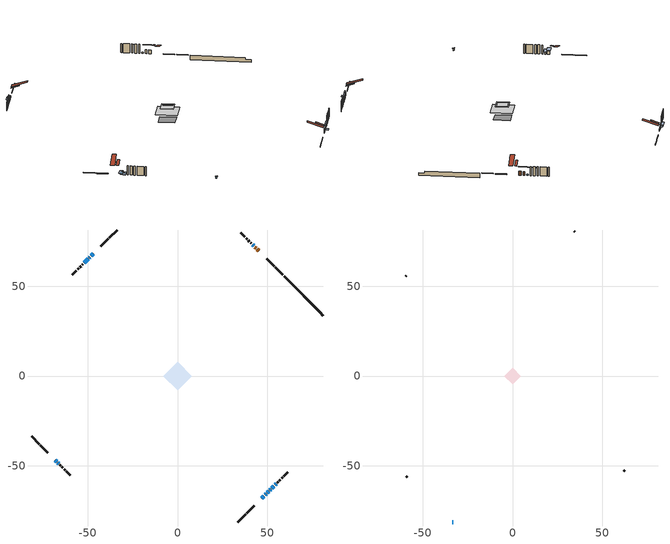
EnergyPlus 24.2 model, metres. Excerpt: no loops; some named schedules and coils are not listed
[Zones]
conditioned space
 floor adiabatic (AdiabaticFloorConstruction): -7.95,0 0,7.95 7.95,0 0,-7.95 z3.05
 floor foundation (Slab1 construction): -5.5,0.5 -0.5,5.5 5.5,-0.5 0.5,-5.5 z-1.74
 wall outside (RimJoist1 construction): 33.66,-81.26 37.9,-77.02 / -81.26,-33.66 -77.02,-37.9 / -33.66,81.26 -37.9,77.02 / 58.62,56.3 54.38,60.54 z0.61:0.91
 wall outside (RimJoist2 construction): 38.56,-76.36 42.68,-72.24 / -76.36,-38.56 -72.24,-42.68 / -38.56,76.36 -42.68,72.24 / 53.72,61.2 49.6,65.32 z0.61:0.91
 wall outside (AdiabaticWallConstruction 1): 45.31,69.61 44.37,70.56 / 43.71,71.21 43.13,71.79 z0.61:2.64
 wall outside (AdiabaticWallConstruction): -46.97,67.95 -48.12,66.8 z0.61:1.42; 46.97,-67.95 48.05,-66.87 z0.61:2.59; -67.95,-46.97 -67.2,-47.73 / -49.79,65.13 -51.95,62.98 z0.61:2.24; 42.48,72.45 41.83,73.09 / 48.71,-66.22 49.35,-65.57 / 50.01,-64.91 50.66,-64.26 z0.61:1.22; 51.31,-63.61 51.89,-63.03 z0.61:1.43; 52.55,-62.38 53.62,-61.3 z0.61:2.19; -48.78,66.14 -49.13,65.79 z0.61:1.68; -66.54,-48.38 -66.18,-48.74 z0.61:1.53; 54.28,-60.64 54.86,-60.07 z0.61:1.63
 wall outside (Wall1 construction): 55.51,-59.41 55.96,-58.96 / -65.53,-49.39 -65.08,-49.84 / -52.6,62.32 -53.05,61.87 / 41.17,73.75 40.72,74.2 z0.61:5.49
 wall outside (Wall2 construction): 56.62,-58.3 57.3,-57.62 / -64.42,-50.5 -63.74,-51.19 / -53.71,61.22 -54.39,60.53 / 40.07,74.86 39.38,75.54 z0.61:5.49
 wall outside (Wall3 construction): 57.96,-56.96 58.48,-56.44 / -63.08,-51.84 -62.56,-52.36 / -55.05,59.87 -55.57,59.35 / 38.72,76.2 38.2,76.72 z0.61:5.49
 wall outside (Wall4 construction): 59.14,-55.78 61.38,-53.54 / -61.9,-53.02 -59.66,-55.27 / -56.23,58.69 -58.47,56.45 / 37.55,77.38 35.3,79.62 z0.61:5.49
 wall foundation (FoundationWall1 construction): 59.28,55.64,-1.74 59.28,55.64,0.61 79.06,35.86,0.61 79.06,35.86,-0.46 81.26,33.66,-0.46 81.26,33.66,-1.74
 window (WindowConstruction): -46.97,67.95 -48.12,66.8 z0.61:1.42
 window (WindowConstruction 5): 46.97,-67.95 48.05,-66.87 z0.61:2.59
 window (WindowConstruction 6): -67.95,-46.97 -67.2,-47.73 z0.61:2.23
 window (WindowConstruction 9): 42.48,72.45 41.83,73.09 z0.61:1.22
 window (WindowConstruction 10): 48.71,-66.22 49.35,-65.57 z0.61:1.22
 window (WindowConstruction 11): 50.01,-64.91 50.66,-64.27 z0.61:1.22
 window (WindowConstruction 1): 51.31,-63.61 51.89,-63.03 z0.61:1.42
 window (WindowConstruction 2): 52.55,-62.38 53.62,-61.3 z0.61:2.19
 window (WindowConstruction 7): -48.78,66.14 -49.13,65.79 z0.61:1.68
 window (WindowConstruction 8): -66.54,-48.38 -66.19,-48.74 z0.61:1.52
 window (WindowConstruction 3): -49.79,65.13 -51.95,62.98 z0.61:2.23
 window (WindowConstruction 4): 54.28,-60.64 54.86,-60.07 z0.61:1.62
 door (Door): 45.31,69.61 44.37,70.56 z0.61:2.64
 door (Door 1): 43.71,71.21 43.13,71.79 z0.61:2.64
 ceiling adiabatic (AdiabaticFloorConstruction): 0,-7.95 7.95,0 0,7.95 -7.95,0 z3.05
 roof outside (Roof2 construction): 46.31,-68.61,5.49 43.3,-65.59,6.91 42.5,-66.38,6.91 45.52,-69.4,5.49; -68.61,-46.31,5.49 -65.59,-43.3,6.91 -66.38,-42.5,6.91 -69.4,-45.52,5.49; -46.31,68.61,5.49 -43.3,65.59,6.91 -42.5,66.38,6.91 -45.52,69.4,5.49; 45.97,68.96,5.49 42.95,65.94,6.91 43.74,65.14,6.91 46.76,68.16,5.49
attic - vented
 floor to conditioned space (Floor1 construction Reversed): -3.75,0 0,3.75 3.75,0 0,-3.75 z5.49
 floor to conditioned space (Floor2 construction Reversed): -4.6,0 0,4.6 4.6,0 0,-4.6 z5.49
 wall outside (AdiabaticWallConstruction): -33.66,-81.26 -33.05,-81.26 z0.61:1.53
 wall outside (Wall5 construction): 62.04,-52.88 62.37,-52.55 / -59,-55.92 -58.67,-56.25 / -59.13,55.79 -59.46,55.46 / 34.64,80.28 34.32,80.61 z0.61:5.49
 window (WindowConstruction 12): -33.66,-81.26 -33.05,-81.26 z0.61:1.52
 roof outside (Roof1 construction): 44.86,-70.06,5.49 39.08,-64.28,8.21 37.56,-65.8,8.21 43.34,-71.58,5.49; -70.06,-44.86,5.49 -64.28,-39.08,8.21 -65.8,-37.56,8.21 -71.58,-43.34,5.49; -44.86,70.06,5.49 -39.08,64.28,8.21 -37.56,65.8,8.21 -43.34,71.58,5.49; 47.42,67.5,5.49 41.64,61.72,8.21 43.16,60.2,8.21 48.94,65.98,5.49
shading: -32.75,-81.26 -33.96,-81.26 -33.96,-81.66 -32.75,-81.66 z1.82; -48.27,66.66 -46.83,68.09 -47.12,68.38 -48.56,66.95 z1.62; 48.19,-66.73 46.83,-68.09 47.12,-68.38 48.48,-67.02 z2.79; -66.91,-48.01 -68.23,-46.69 -70.82,-49.28 -69.5,-50.6 z2.63; 38.95,75.97 45.35,69.57 45.64,69.86 39.24,76.26 z5.29; 49.56,-65.36 48.5,-66.43 49.79,-67.72 50.86,-66.65 z1.52; 52.51,-62.41 48.16,-66.77 48.45,-67.06 52.8,-62.7 z3.84; 52.03,-62.89 51.17,-63.75 51.46,-64.04 52.32,-63.18 z1.62; 53.77,-61.16 52.4,-62.52 52.69,-62.81 54.06,-61.45 z2.39; -49.42,65.51 -48.5,66.42 -49.57,67.5 -50.49,66.58 z2.08; -65.9,-49.02 -66.82,-48.1 -69.41,-50.69 -68.49,-51.61 z1.92; -52.09,62.83 -49.65,65.27 -50.72,66.35 -53.16,63.91 z2.44; 55,-59.92 54.14,-60.78 54.43,-61.08 55.29,-60.22 z1.83
[Building]
Building 1: Terrain=Suburbs
[Site:Location]
Quebec Intl AP_QC: Latitude {deg}=46.8; Longitude {deg}=-71.38; Time Zone {hr}=-5; Elevation {m}=74; Keep Site Location Information=Yes
[Site:GroundTemperature:Shallow]
0.0108218, -2.24938, -2.43038, -1.3578, 2.94801, 7.23376, 10.9493, 13.303, 13.5029, 11.5886, 7.96783, 3.81355
[Site:WaterMainsTemperature]
Calculation Method=Schedule; Temperature Schedule=mains temperature schedule
[Material] Roughness=Rough; Thermal Absorptance=0.9
Name | Thickness {m} | Conductivity {W/m-K} | Density {kg/m3} | Specific Heat {J/kg-K} | Solar Absorptance | Visible Absorptance
asphalt or fiberglass shingles | 0.00635 | 0.162714 | 1121.4 | 1465.45 | 0.4 | 0.4
ceiling loosefill ins | 0.0846667 | 0.0480833 | 16.02 | 1046.75 | 0.7 | 0.7
ceiling stud and cavity | 0.1397 | 0.0941129 | 65.682 | 1177.47 | 0.7 | 0.7
ceiling stud and cavity 1 | 0.1397 | 0.0938901 | 65.682 | 1177.47 | 0.7 | 0.7
concrete 4.0 in. | 0.1016 | 1.803125 | 2242.8 | 837.4 | 0.7 | 0.7
concrete 8.0 in. | 0.2032 | 1.803125 | 2242.8 | 837.4 | 0.7 | 0.7
door material | 0.04445 | 0.0451087 | 512.64 | 1214.23 | 0.7 | 0.7
exterior vertical ins | 0.0284132 | 0.029427 | 32.04 | 1214.23 | 0.7 | 0.7
floor covering | 0.0127 | 0.0433444 | 54.468 | 1339.84 | 0.6 | 0.6
floor rigid ins; wall rigid ins 1 | 0.512978 | 0.029427 | 32.04 | 1214.23 | 0.7 | 0.7
floor stud and cavity | 0.1397 | 1.75129 | 37.0049 | 1207.88 | 0.7 | 0.7
furniture material conditioned space 1 | 0.1524 | 0.115458 | 640.8 | 1214.23 | 0.6 | 0.6
gypsum board | 0.0127 | 0.160291 | 801 | 837.4 | 0.6 | 0.6
gypsum board 1 | 0.0127 | 0.160291 | 801 | 837.4 | 0.7 | 0.7
osb sheathing 0.5 in. | 0.0127 | 0.115458 | 512.64 | 1214.23 | 0.7 | 0.7
osb sheathing 0.75 in. | 0.01905 | 0.115458 | 512.64 | 1214.23 | 0.7 | 0.7
osb sheathing 2.0 in. | 0.0508 | 0.115458 | 512.64 | 1214.23 | 0.7 | 0.7
rim joist rigid ins; wall rigid ins | 0.051816 | 0.029427 | 32.04 | 1214.23 | 0.7 | 0.7
rim joist stud and cavity | 0.0508 | 0.0420199 | 125.044 | 1163.47 | 0.6 | 0.6
rim joist stud and cavity 1 | 0.0508 | 0.0379815 | 125.044 | 1163.47 | 0.6 | 0.6
roof stud and cavity | 0.2032 | 0.118022 | 78.34581 | 1123.46 | 0.7 | 0.7
wall stud and cavity | 0.1397 | 0.307522 | 139.0536 | 1170.24 | 0.7 | 0.7
wall stud and cavity 1 | 0.1397 | 0.245635 | 139.0536 | 1170.24 | 0.7 | 0.7
wall stud and cavity 2 | 0.1397 | 0.117192 | 139.0536 | 1170.24 | 0.7 | 0.7
wall stud and cavity 3 | 0.1397 | 0.197362 | 139.0536 | 1170.24 | 0.7 | 0.7
wall stud and cavity 4 | 0.0889 | 6.1454 | 50.32683 | 1063.81 | 0.6 | 0.6
wall stud and cavity 5 | 0.0889 | 0.380278 | 52.3479 | 1209.89 | 0.7 | 0.7
wall stud and cavity 6 | 0.0889 | 0.391764 | 83.0341 | 1211.67 | 0.7 | 0.7
wood siding | 0.0254 | 0.102417 | 544.68 | 1172.36 | 0.4 | 0.4
wood siding 1 | 0.00254 | 0.102417 | 544.68 | 1172.36 | 0.4 | 0.4
wood siding 2; wood siding 3; wood siding 4 | 0.0254 | 0.102417 | 544.68 | 1172.36 | 0.7 | 0.7
[WindowMaterial:SimpleGlazingSystem]
Name | U-Factor {W/m2-K} | Solar Heat Gain Coefficient
WindowMaterial | 2.680016 | 0.49
WindowMaterial 1 | 2.677177 | 0.59
WindowMaterial 2 | 2.680016 | 0.51
WindowMaterial 3 | 2.146284 | 0.54
WindowMaterial 4 | 2.67888 | 0.57
WindowMaterial 5 | 1.8181 | 0.39
WindowMaterial 6 | 2.10767 | 0.29
WindowMaterial 7 | 3.0383 | 0.46
WindowMaterial 8 | 2.06339 | 0.31
[Construction]
AdiabaticFloorConstruction: floor stud and cavity, floor rigid ins, osb sheathing 0.75 in., floor covering
AdiabaticWallConstruction: wood siding 3, wall rigid ins 1, wall stud and cavity 5, gypsum board
AdiabaticWallConstruction 1: wood siding 4, wall rigid ins 1, wall stud and cavity 5, gypsum board
Door; Door 1: door material
Floor1 construction Reversed: gypsum board, ceiling stud and cavity, ceiling loosefill ins
Floor2 construction Reversed: gypsum board, ceiling stud and cavity 1, ceiling loosefill ins
FoundationWall1 construction: concrete 8.0 in., gypsum board 1
furniture construction conditioned space 1: furniture material conditioned space 1
PartitionWallConstruction: gypsum board, wall stud and cavity 6, gypsum board
RimJoist1 construction: wood siding 2, osb sheathing 2.0 in., rim joist stud and cavity
RimJoist2 construction: wood siding 2, rim joist rigid ins, osb sheathing 2.0 in., rim joist stud and cavity 1
Roof1 construction: asphalt or fiberglass shingles
Roof2 construction: asphalt or fiberglass shingles, osb sheathing 0.75 in., roof stud and cavity, gypsum board
Slab1 construction: concrete 4.0 in.
Wall1 construction: wood siding, wall rigid ins, osb sheathing 0.5 in., wall stud and cavity, gypsum board
Wall2 construction: wood siding, wall rigid ins, osb sheathing 0.5 in., wall stud and cavity 1, gypsum board
Wall3 construction: wood siding, osb sheathing 0.5 in., wall stud and cavity 2, gypsum board
Wall4 construction: wood siding, wall rigid ins, osb sheathing 0.5 in., wall stud and cavity 3, gypsum board
Wall5 construction: wood siding 1, wall stud and cavity 4
WindowConstruction; WindowConstruction 1: WindowMaterial
WindowConstruction 10; WindowConstruction 11; WindowConstruction 9: WindowMaterial 7
WindowConstruction 12: WindowMaterial 8
WindowConstruction 2; WindowConstruction 3: WindowMaterial 1
WindowConstruction 4: WindowMaterial 2
WindowConstruction 5: WindowMaterial 3
WindowConstruction 6: WindowMaterial 4
WindowConstruction 7: WindowMaterial 5
WindowConstruction 8: WindowMaterial 6
[Zone] Multiplier=1; Part of Total Floor Area=Yes
Name | Volume {m3}
attic - vented | 31.2051
conditioned space | 410.1
[Space]
Name | Zone | Volume {m3}
attic - vented 1 | attic - vented | 31.2051
conditioned space 1 | conditioned space | 410.1
[ZoneInfiltration:EffectiveLeakageArea]
infil attic - vented 1: Zone or Space=attic - vented 1; Schedule=Always On Discrete; Effective Air Leakage Area {cm2}=2603.45; Stack Coefficient=0.000528816; Wind Coefficient=1.55372e-05
[ZoneMixing]
whole house fan mix: Zone or Space=attic - vented; Schedule=Always On Continuous; Design Flow Rate Calculation Method=Flow/Zone; Design Flow Rate {m3/s}=0; Source Zone or Space=conditioned space
[SurfaceProperty:ExposedFoundationPerimeter]
Slab1: Exposed Perimeter Calculation Method=TotalExposedPerimeter; Total Exposed Perimeter {m}=31.091
[InternalMass] Zone or ZoneList=conditioned space; Space or SpaceList=conditioned space 1
Name | Construction | Surface Area {m2}
furniture mass conditioned space 1 | furniture construction conditioned space 1 | 74.4879
partition wall mass | PartitionWallConstruction | 186.22
[Lights]
interior lighting: Zone or ZoneList or Space or SpaceList=conditioned space 1; Schedule=interior lighting schedule; Design Level Calculation Method=LightingLevel; Lighting Level {W}=343.2; Return Air Fraction=0; Fraction Radiant=0.6; Fraction Visible=0.2; Fraction Replaceable=1
[People]
occupants: Zone or ZoneList or Space or SpaceList=conditioned space 1; Number of People Schedule=occupants schedule; Number of People Calculation Method=People; Number of People=3; Fraction Radiant=0.314171; Sensible Heat Fraction=0.56303; Activity Level Schedule=occupants activity schedule; Carbon Dioxide Generation Rate {m3/s-W}=0; Enable ASHRAE 55 Comfort Warnings=No; Mean Radiant Temperature Calculation Type=EnclosureAveraged
[ElectricEquipment] Zone or ZoneList or Space or SpaceList=conditioned space 1; Design Level Calculation Method=EquipmentLevel
Name | Schedule | Design Level {W} | Fraction Latent | Fraction Radiant | Fraction Lost
clothes dryer | clothes dryer schedule | 140.772 | 0.015 | 0.081 | 0.85
clothes washer | clothes washer schedule | 32.1985 | 0.03 | 0.162 | 0.7
cooking range | cooking range schedule | 215.147 | 0.08 | 0.432 | 0.2
dishwasher | dishwasher schedule | 66.8632 | 0.3 | 0.18 | 0.4
fridge | fridge schedule | 72.9452 | 0 | 0.6 | 0
mech vent bath fan 0 | mech vent bath fan 0 schedule | 50.2 | 0 | 0 | 1
mech vent bath fan 1 | mech vent bath fan 1 schedule | 50.2 | 0 | 0 | 1
mech vent house fan | mech vent house fan schedule | 11.86 | 0 | 0 | 0.5
mech vent house fan cfis | mech vent house fan cfis schedule | 0 | 0 | 0 | 0
mech vent range fan 0 | mech vent range fan 0 schedule | 57 | 0 | 0 | 1
misc plug loads | misc plug loads schedule | 494.7 | 0.045 | 0.513 | 0.1
whole house fan | Always On Discrete | 0 | 0 | 0 | 1
[OtherEquipment] Zone or ZoneList or Space or SpaceList=conditioned space 1; Design Level Calculation Method=EquipmentLevel
Name | Fuel Type | Schedule | Design Level {W} | Fraction Latent | Fraction Radiant | Fraction Lost
clothes dryer 1 | Electricity | clothes dryer schedule | 0 | 0.015 | 0.081 | 0.85
cooking range 1 | Electricity | cooking range schedule | 0 | 0.08 | 0.432 | 0.2
general water use latent | None | general water use schedule | 62.594 | 1 | 0 | 0
general water use sensible | None | general water use schedule | -61.6891 | 0 | 0.6 | 0
mech vent house fan latent load | None | Always On Discrete | 0 | 1 | 0 | 0
mech vent house fan sensible load | None | Always On Discrete | 0 | 0 | 0 | 0
water heater energy adjustment1 | Electricity | Always On Discrete | 0.01 | 0 | 0 | 1
[ZoneInfiltration:DesignFlowRate] Zone or ZoneList or Space or SpaceList=conditioned space 1; Schedule=Always On Discrete; Design Flow Rate Calculation Method=Flow/Zone; Design Flow Rate {m3/s}=0
infil flow; natural vent flow; whole house fan flow
[ZoneControl:Thermostat]
conditioned space Thermostat: Zone or ZoneList=conditioned space; Control Type Schedule=conditioned space Thermostat Schedule; Control 1=conditioned space temperature setpoint; Temperature Difference Between Cutout And Setpoint {deltaC}=0
[ThermostatSetpoint:DualSetpoint]
conditioned space temperature setpoint: Heating Setpoint Temperature Schedule=heating setpoint; Cooling Setpoint Temperature Schedule=cooling setpoint
[AirLoopHVAC:UnitarySystem]
unit heater unitary system: Control Type=Load; Controlling Zone or Thermostat Location=conditioned space; Dehumidification Control Type=None; Availability Schedule=Always On Discrete; Supply Fan=unit heater supply fan; Fan Placement=BlowThrough; Supply Air Fan Operating Mode Schedule=unit heater auto fan schedule; Heating Coil=unit heater htg coil; DX Heating Coil Sizing Ratio=1; Use DOAS DX Cooling Coil=No; Minimum Supply Air Temperature {C}=2; Latent Load Control=SensibleOnlyLoadControl; Cooling Supply Air Flow Rate Method=None; Heating Supply Air Flow Rate Method=SupplyAirFlowRate; Heating Supply Air Flow Rate {m3/s}=0.00141584; No Load Supply Air Flow Rate Method=SupplyAirFlowRate; No Load Supply Air Flow Rate {m3/s}=0; No Load Supply Air Flow Rate Control Set To Low Speed=Yes; Maximum Supply Air Temperature {C}=48.8889; Maximum Outdoor Dry-Bulb Temperature for Supplemental Heater Operation {C}=21; Ancillary On-Cycle Electric Power {W}=0; Ancillary Off-Cycle Electric Power {W}=0
[Zone equipment]
conditioned space: electric baseboard, unit heater unitary system
[Foundation:Kiva]
Foundation Kiva 1: Initial Indoor Air Temperature {C}=18; Wall Height Above Grade {m}=0.609996; Wall Depth Below Slab {m}=0.2032; Custom Block Material Name 1=exterior vertical ins; Custom Block Depth 1 {m}=2.350008; Custom Block X Position 1 {m}=0.2159; Custom Block Z Position 1 {m}=0
[Foundation:Kiva:Settings]
Soil Conductivity {W/m-K}=0.849921; Soil Density {kg/m3}=1842.3; Soil Specific Heat {J/kg-K}=418.7; Ground Solar Absorptivity=0.9; Ground Thermal Absorptivity=0.9; Ground Surface Roughness {m}=0.03; Far-Field Width {m}=40; Deep-Ground Boundary Condition=ZeroFlux; Deep-Ground Depth {m}=40; Minimum Cell Dimension {m}=0.2; Maximum Cell Growth Coefficient=3; Simulation Timestep=Timestep
[Exterior:Lights]
exterior lighting: Schedule=exterior lighting schedule; Design Level {W}=75.6
[EnergyManagementSystem:Sensor] Output:Variable or Output:Meter Index Key=conditioned space
Name | Output:Variable or Output:Meter
conditioned_space_clg_unmet_s | Zone Cooling Setpoint Not Met Time
conditioned_space_htg_unmet_s | Zone Heating Setpoint Not Met Time
fridge_tin_s; tin_s; tin_s_1 | Zone Mean Air Temperature
tout_s | Zone Outdoor Air Drybulb Temperature
win_s | Zone Air Humidity Ratio
[Schedule:Constant]
Name | Hourly Value
Always On Continuous; mech vent house fan schedule; mech vent house fan cfis schedule; Always On Discrete | 1
occupants activity schedule | 117.228
fridge schedule; unit heater auto fan schedule | 0
[Schedule:Week:Daily]
interior lighting schedule Week Rule - Jan1-Jan27: interior lighting schedule day, interior lighting schedule day, interior lighting schedule day, interior lighting schedule day, interior lighting schedule day, interior lighting schedule day, interior lighting schedule day, interior lighting schedule default day, interior lighting schedule default day, interior lighting schedule default day, interior lighting schedule default day, interior lighting schedule default day
interior lighting schedule Week Rule - Jan28-Feb3: interior lighting schedule day, interior lighting schedule day, interior lighting schedule day, interior lighting schedule day, interior lighting schedule day 1, interior lighting schedule day 1, interior lighting schedule day 1, interior lighting schedule default day, interior lighting schedule default day, interior lighting schedule default day, interior lighting schedule default day, interior lighting schedule default day
interior lighting schedule Week Rule - Feb4-Feb24: interior lighting schedule day 1, interior lighting schedule day 1, interior lighting schedule day 1, interior lighting schedule day 1, interior lighting schedule day 1, interior lighting schedule day 1, interior lighting schedule day 1, interior lighting schedule default day, interior lighting schedule default day, interior lighting schedule default day, interior lighting schedule default day, interior lighting schedule default day
interior lighting schedule Week Rule - Feb25-Mar3: interior lighting schedule day 1, interior lighting schedule day 1, interior lighting schedule day 1, interior lighting schedule day 1, interior lighting schedule day 2, interior lighting schedule day 2, interior lighting schedule day 2, interior lighting schedule default day, interior lighting schedule default day, interior lighting schedule default day, interior lighting schedule default day, interior lighting schedule default day
interior lighting schedule Week Rule - Mar4-Mar31: interior lighting schedule day 2, interior lighting schedule day 2, interior lighting schedule day 2, interior lighting schedule day 2, interior lighting schedule day 2, interior lighting schedule day 2, interior lighting schedule day 2, interior lighting schedule default day, interior lighting schedule default day, interior lighting schedule default day, interior lighting schedule default day, interior lighting schedule default day
interior lighting schedule Week Rule - Apr1-Apr28: interior lighting schedule day 3, interior lighting schedule day 3, interior lighting schedule day 3, interior lighting schedule day 3, interior lighting schedule day 3, interior lighting schedule day 3, interior lighting schedule day 3, interior lighting schedule default day, interior lighting schedule default day, interior lighting schedule default day, interior lighting schedule default day, interior lighting schedule default day
interior lighting schedule Week Rule - Apr29-May5: interior lighting schedule day 3, interior lighting schedule day 3, interior lighting schedule day 4, interior lighting schedule day 4, interior lighting schedule day 4, interior lighting schedule day 4, interior lighting schedule day 4, interior lighting schedule default day, interior lighting schedule default day, interior lighting schedule default day, interior lighting schedule default day, interior lighting schedule default day
interior lighting schedule Week Rule - May6-May26: interior lighting schedule day 4, interior lighting schedule day 4, interior lighting schedule day 4, interior lighting schedule day 4, interior lighting schedule day 4, interior lighting schedule day 4, interior lighting schedule day 4, interior lighting schedule default day, interior lighting schedule default day, interior lighting schedule default day, interior lighting schedule default day, interior lighting schedule default day
interior lighting schedule Week Rule - May27-Jun2: interior lighting schedule day 4, interior lighting schedule day 4, interior lighting schedule day 4, interior lighting schedule day 4, interior lighting schedule day 4, interior lighting schedule day 5, interior lighting schedule day 5, interior lighting schedule default day, interior lighting schedule default day, interior lighting schedule default day, interior lighting schedule default day, interior lighting schedule default day
interior lighting schedule Week Rule - Jun3-Jun30: interior lighting schedule day 5, interior lighting schedule day 5, interior lighting schedule day 5, interior lighting schedule day 5, interior lighting schedule day 5, interior lighting schedule day 5, interior lighting schedule day 5, interior lighting schedule default day, interior lighting schedule default day, interior lighting schedule default day, interior lighting schedule default day, interior lighting schedule default day
interior lighting schedule Week Rule - Jul1-Jul28: interior lighting schedule day 6, interior lighting schedule day 6, interior lighting schedule day 6, interior lighting schedule day 6, interior lighting schedule day 6, interior lighting schedule day 6, interior lighting schedule day 6, interior lighting schedule default day, interior lighting schedule default day, interior lighting schedule default day, interior lighting schedule default day, interior lighting schedule default day
interior lighting schedule Week Rule - Jul29-Aug4: interior lighting schedule day 6, interior lighting schedule day 6, interior lighting schedule day 6, interior lighting schedule day 7, interior lighting schedule day 7, interior lighting schedule day 7, interior lighting schedule day 7, interior lighting schedule default day, interior lighting schedule default day, interior lighting schedule default day, interior lighting schedule default day, interior lighting schedule default day
interior lighting schedule Week Rule - Aug5-Aug25: interior lighting schedule day 7, interior lighting schedule day 7, interior lighting schedule day 7, interior lighting schedule day 7, interior lighting schedule day 7, interior lighting schedule day 7, interior lighting schedule day 7, interior lighting schedule default day, interior lighting schedule default day, interior lighting schedule default day, interior lighting schedule default day, interior lighting schedule default day
interior lighting schedule Week Rule - Aug26-Sep1: interior lighting schedule day 7, interior lighting schedule day 7, interior lighting schedule day 7, interior lighting schedule day 7, interior lighting schedule day 7, interior lighting schedule day 7, interior lighting schedule day 8, interior lighting schedule default day, interior lighting schedule default day, interior lighting schedule default day, interior lighting schedule default day, interior lighting schedule default day
interior lighting schedule Week Rule - Sep2-Sep29: interior lighting schedule day 8, interior lighting schedule day 8, interior lighting schedule day 8, interior lighting schedule day 8, interior lighting schedule day 8, interior lighting schedule day 8, interior lighting schedule day 8, interior lighting schedule default day, interior lighting schedule default day, interior lighting schedule default day, interior lighting schedule default day, interior lighting schedule default day
interior lighting schedule Week Rule - Sep30-Oct6: interior lighting schedule day 8, interior lighting schedule day 9, interior lighting schedule day 9, interior lighting schedule day 9, interior lighting schedule day 9, interior lighting schedule day 9, interior lighting schedule day 9, interior lighting schedule default day, interior lighting schedule default day, interior lighting schedule default day, interior lighting schedule default day, interior lighting schedule default day
interior lighting schedule Week Rule - Oct7-Oct27: interior lighting schedule day 9, interior lighting schedule day 9, interior lighting schedule day 9, interior lighting schedule day 9, interior lighting schedule day 9, interior lighting schedule day 9, interior lighting schedule day 9, interior lighting schedule default day, interior lighting schedule default day, interior lighting schedule default day, interior lighting schedule default day, interior lighting schedule default day
interior lighting schedule Week Rule - Oct28-Nov3: interior lighting schedule day 9, interior lighting schedule day 9, interior lighting schedule day 9, interior lighting schedule day 9, interior lighting schedule day 10, interior lighting schedule day 10, interior lighting schedule day 10, interior lighting schedule default day, interior lighting schedule default day, interior lighting schedule default day, interior lighting schedule default day, interior lighting schedule default day
interior lighting schedule Week Rule - Nov4-Nov24: interior lighting schedule day 10, interior lighting schedule day 10, interior lighting schedule day 10, interior lighting schedule day 10, interior lighting schedule day 10, interior lighting schedule day 10, interior lighting schedule day 10, interior lighting schedule default day, interior lighting schedule default day, interior lighting schedule default day, interior lighting schedule default day, interior lighting schedule default day
interior lighting schedule Week Rule - Nov25-Dec1: interior lighting schedule day 10, interior lighting schedule day 10, interior lighting schedule day 10, interior lighting schedule day 10, interior lighting schedule day 10, interior lighting schedule day 10, interior lighting schedule day 11, interior lighting schedule default day, interior lighting schedule default day, interior lighting schedule default day, interior lighting schedule default day, interior lighting schedule default day
interior lighting schedule Week Rule - Dec2-Dec31: interior lighting schedule day 11, interior lighting schedule day 11, interior lighting schedule day 11, interior lighting schedule day 11, interior lighting schedule day 11, interior lighting schedule day 11, interior lighting schedule day 11, interior lighting schedule default day, interior lighting schedule default day, interior lighting schedule default day, interior lighting schedule default day, interior lighting schedule default day
occupants schedule Week Rule - Jan1-Dec31: occupants schedule day, occupants schedule day, occupants schedule day, occupants schedule day, occupants schedule day, occupants schedule day, occupants schedule day, occupants schedule default day, occupants schedule default day, occupants schedule default day, occupants schedule default day, occupants schedule default day
clothes dryer schedule Week Rule - Jan1-Dec31: clothes dryer schedule day, clothes dryer schedule day, clothes dryer schedule day, clothes dryer schedule day, clothes dryer schedule day, clothes dryer schedule day, clothes dryer schedule day, clothes dryer schedule default day, clothes dryer schedule default day, clothes dryer schedule default day, clothes dryer schedule default day, clothes dryer schedule default day
clothes washer schedule Week Rule - Jan1-Dec31: clothes washer schedule day, clothes washer schedule day, clothes washer schedule day, clothes washer schedule day, clothes washer schedule day, clothes washer schedule day, clothes washer schedule day, clothes washer schedule default day, clothes washer schedule default day, clothes washer schedule default day, clothes washer schedule default day, clothes washer schedule default day
cooking range schedule Week Rule - Jan1-Dec31: cooking range schedule day, cooking range schedule day, cooking range schedule day, cooking range schedule day, cooking range schedule day, cooking range schedule day, cooking range schedule day, cooking range schedule default day, cooking range schedule default day, cooking range schedule default day, cooking range schedule default day, cooking range schedule default day
dishwasher schedule Week Rule - Jan1-Dec31: dishwasher schedule day, dishwasher schedule day, dishwasher schedule day, dishwasher schedule day, dishwasher schedule day, dishwasher schedule day, dishwasher schedule day, dishwasher schedule default day, dishwasher schedule default day, dishwasher schedule default day, dishwasher schedule default day, dishwasher schedule default day
mech vent bath fan 0 schedule Week Rule - Jan1-Dec31: mech vent bath fan 0 schedule day, mech vent bath fan 0 schedule day, mech vent bath fan 0 schedule day, mech vent bath fan 0 schedule day, mech vent bath fan 0 schedule day, mech vent bath fan 0 schedule day, mech vent bath fan 0 schedule day, mech vent bath fan 0 schedule default day, mech vent bath fan 0 schedule default day, mech vent bath fan 0 schedule default day, mech vent bath fan 0 schedule default day, mech vent bath fan 0 schedule default day
mech vent bath fan 1 schedule Week Rule - Jan1-Dec31: mech vent bath fan 1 schedule day, mech vent bath fan 1 schedule day, mech vent bath fan 1 schedule day, mech vent bath fan 1 schedule day, mech vent bath fan 1 schedule day, mech vent bath fan 1 schedule day, mech vent bath fan 1 schedule day, mech vent bath fan 1 schedule default day, mech vent bath fan 1 schedule default day, mech vent bath fan 1 schedule default day, mech vent bath fan 1 schedule default day, mech vent bath fan 1 schedule default day
mech vent range fan 0 schedule Week Rule - Jan1-Dec31: mech vent range fan 0 schedule day, mech vent range fan 0 schedule day, mech vent range fan 0 schedule day, mech vent range fan 0 schedule day, mech vent range fan 0 schedule day, mech vent range fan 0 schedule day, mech vent range fan 0 schedule day, mech vent range fan 0 schedule default day, mech vent range fan 0 schedule default day, mech vent range fan 0 schedule default day, mech vent range fan 0 schedule default day, mech vent range fan 0 schedule default day
misc plug loads schedule Week Rule - Jan1-Dec31: misc plug loads schedule day, misc plug loads schedule day, misc plug loads schedule day, misc plug loads schedule day, misc plug loads schedule day, misc plug loads schedule day, misc plug loads schedule day, misc plug loads schedule default day, misc plug loads schedule default day, misc plug loads schedule default day, misc plug loads schedule default day, misc plug loads schedule default day
general water use schedule Week Rule - Jan1-Dec31: general water use schedule day, general water use schedule day, general water use schedule day, general water use schedule day, general water use schedule day, general water use schedule day, general water use schedule day, general water use schedule default day, general water use schedule default day, general water use schedule default day, general water use schedule default day, general water use schedule default day
exterior lighting schedule Week Rule - Jan1-Jan27: exterior lighting schedule day, exterior lighting schedule day, exterior lighting schedule day, exterior lighting schedule day, exterior lighting schedule day, exterior lighting schedule day, exterior lighting schedule day, exterior lighting schedule default day, exterior lighting schedule default day, exterior lighting schedule default day, exterior lighting schedule default day, exterior lighting schedule default day
exterior lighting schedule Week Rule - Jan28-Feb3: exterior lighting schedule day, exterior lighting schedule day, exterior lighting schedule day, exterior lighting schedule day, exterior lighting schedule day 1, exterior lighting schedule day 1, exterior lighting schedule day 1, exterior lighting schedule default day, exterior lighting schedule default day, exterior lighting schedule default day, exterior lighting schedule default day, exterior lighting schedule default day
exterior lighting schedule Week Rule - Feb4-Feb24: exterior lighting schedule day 1, exterior lighting schedule day 1, exterior lighting schedule day 1, exterior lighting schedule day 1, exterior lighting schedule day 1, exterior lighting schedule day 1, exterior lighting schedule day 1, exterior lighting schedule default day, exterior lighting schedule default day, exterior lighting schedule default day, exterior lighting schedule default day, exterior lighting schedule default day
exterior lighting schedule Week Rule - Feb25-Mar3: exterior lighting schedule day 1, exterior lighting schedule day 1, exterior lighting schedule day 1, exterior lighting schedule day 1, exterior lighting schedule day 2, exterior lighting schedule day 2, exterior lighting schedule day 2, exterior lighting schedule default day, exterior lighting schedule default day, exterior lighting schedule default day, exterior lighting schedule default day, exterior lighting schedule default day
exterior lighting schedule Week Rule - Mar4-Mar31: exterior lighting schedule day 2, exterior lighting schedule day 2, exterior lighting schedule day 2, exterior lighting schedule day 2, exterior lighting schedule day 2, exterior lighting schedule day 2, exterior lighting schedule day 2, exterior lighting schedule default day, exterior lighting schedule default day, exterior lighting schedule default day, exterior lighting schedule default day, exterior lighting schedule default day
[Schedule:Year]
interior lighting schedule: interior lighting schedule Week Rule - Jan1-Jan27, 1, 1, 1, 27, interior lighting schedule Week Rule - Jan28-Feb3, 1, 28, 2, 3, interior lighting schedule Week Rule - Feb4-Feb24, 2, 4, 2, 24, interior lighting schedule Week Rule - Feb25-Mar3, 2, 25, 3, 3, interior lighting schedule Week Rule - Mar4-Mar31, 3, 4, 3, 31, interior lighting schedule Week Rule - Apr1-Apr28, 4, 1, 4, 28, interior lighting schedule Week Rule - Apr29-May5, 4, 29, 5, 5, interior lighting schedule Week Rule - May6-May26, 5, 6, 5, 26, interior lighting schedule Week Rule - May27-Jun2, 5, 27, 6, 2, interior lighting schedule Week Rule - Jun3-Jun30, 6, 3, 6, 30, interior lighting schedule Week Rule - Jul1-Jul28, 7, 1, 7, 28, interior lighting schedule Week Rule - Jul29-Aug4, 7, 29, 8, 4, interior lighting schedule Week Rule - Aug5-Aug25, 8, 5, 8, 25, interior lighting schedule Week Rule - Aug26-Sep1, 8, 26, 9, 1, interior lighting schedule Week Rule - Sep2-Sep29, 9, 2, 9, 29, interior lighting schedule Week Rule - Sep30-Oct6, 9, 30, 10, 6, interior lighting schedule Week Rule - Oct7-Oct27, 10, 7, 10, 27, interior lighting schedule Week Rule - Oct28-Nov3, 10, 28, 11, 3, interior lighting schedule Week Rule - Nov4-Nov24, 11, 4, 11, 24, interior lighting schedule Week Rule - Nov25-Dec1, 11, 25, 12, 1, interior lighting schedule Week Rule - Dec2-Dec31, 12, 2, 12, 31
occupants schedule: occupants schedule Week Rule - Jan1-Dec31, 1, 1, 12, 31
clothes dryer schedule: clothes dryer schedule Week Rule - Jan1-Dec31, 1, 1, 12, 31
clothes washer schedule: clothes washer schedule Week Rule - Jan1-Dec31, 1, 1, 12, 31
cooking range schedule: cooking range schedule Week Rule - Jan1-Dec31, 1, 1, 12, 31
dishwasher schedule: dishwasher schedule Week Rule - Jan1-Dec31, 1, 1, 12, 31
mech vent bath fan 0 schedule: mech vent bath fan 0 schedule Week Rule - Jan1-Dec31, 1, 1, 12, 31
mech vent bath fan 1 schedule: mech vent bath fan 1 schedule Week Rule - Jan1-Dec31, 1, 1, 12, 31
mech vent range fan 0 schedule: mech vent range fan 0 schedule Week Rule - Jan1-Dec31, 1, 1, 12, 31
misc plug loads schedule: misc plug loads schedule Week Rule - Jan1-Dec31, 1, 1, 12, 31
general water use schedule: general water use schedule Week Rule - Jan1-Dec31, 1, 1, 12, 31
exterior lighting schedule: exterior lighting schedule Week Rule - Jan1-Jan27, 1, 1, 1, 27, exterior lighting schedule Week Rule - Jan28-Feb3, 1, 28, 2, 3, exterior lighting schedule Week Rule - Feb4-Feb24, 2, 4, 2, 24, exterior lighting schedule Week Rule - Feb25-Mar3, 2, 25, 3, 3, exterior lighting schedule Week Rule - Mar4-Mar31, 3, 4, 3, 31, exterior lighting schedule Week Rule - Apr1-Apr28, 4, 1, 4, 28, exterior lighting schedule Week Rule - Apr29-May5, 4, 29, 5, 5, exterior lighting schedule Week Rule - May6-May26, 5, 6, 5, 26, exterior lighting schedule Week Rule - May27-Jun2, 5, 27, 6, 2, exterior lighting schedule Week Rule - Jun3-Jun30, 6, 3, 6, 30, exterior lighting schedule Week Rule - Jul1-Jul28, 7, 1, 7, 28, exterior lighting schedule Week Rule - Jul29-Aug4, 7, 29, 8, 4, exterior lighting schedule Week Rule - Aug5-Aug25, 8, 5, 8, 25, exterior lighting schedule Week Rule - Aug26-Sep1, 8, 26, 9, 1, exterior lighting schedule Week Rule - Sep2-Sep29, 9, 2, 9, 29, exterior lighting schedule Week Rule - Sep30-Oct6, 9, 30, 10, 6, exterior lighting schedule Week Rule - Oct7-Oct27, 10, 7, 10, 27, exterior lighting schedule Week Rule - Oct28-Nov3, 10, 28, 11, 3, exterior lighting schedule Week Rule - Nov4-Nov24, 11, 4, 11, 24, exterior lighting schedule Week Rule - Nov25-Dec1, 11, 25, 12, 1, exterior lighting schedule Week Rule - Dec2-Dec31, 12, 2, 12, 31
[Schedule:Compact]
conditioned space Thermostat Schedule: Through: 12/31, For: AllDays, Until: 24:00, 4
mains temperature schedule: Through: 01/01, For: AllDays, Until: 24:00, 5.175, Through: 01/02, For: AllDays, Until: 24:00, 5.10167, Through: 01/03, For: AllDays, Until: 24:00, 5.02889, Through: 01/04, For: AllDays, Until: 24:00, 4.95778, Through: 01/05, For: AllDays, Until: 24:00, 4.88778, Through: 01/06, For: AllDays, Until: 24:00, 4.81833, Through: 01/07, For: AllDays, Until: 24:00, 4.75056, Through: 01/08, For: AllDays, Until: 24:00, 4.68389, Through: 01/09, For: AllDays, Until: 24:00, 4.61833, Through: 01/10, For: AllDays, Until: 24:00, 4.55389, Through: 01/11, For: AllDays, Until: 24:00, 4.49056, Through: 01/12, For: AllDays, Until: 24:00, 4.42889, Through: 01/13, For: AllDays, Until: 24:00, 4.36778, Through: 01/14, For: AllDays, Until: 24:00, 4.30889, Through: 01/15, For: AllDays, Until: 24:00, 4.25056, Through: 01/16, For: AllDays, Until: 24:00, 4.19389, Through: 01/17, For: AllDays, Until: 24:00, 4.13833, Through: 01/18, For: AllDays, Until: 24:00, 4.08444, Through: 01/19, For: AllDays, Until: 24:00, 4.03167, Through: 01/20, For: AllDays, Until: 24:00, 3.98056, Through: 01/21, For: AllDays, Until: 24:00, 3.93056, Through: 01/22, For: AllDays, Until: 24:00, 3.88222, Through: 01/23, For: AllDays, Until: 24:00, 3.835, Through: 01/24, For: AllDays, Until: 24:00, 3.78944, Through: 01/25, For: AllDays, Until: 24:00, 3.74556, Through: 01/26, For: AllDays, Until: 24:00, 3.70278, Through: 01/27, For: AllDays, Until: 24:00, 3.66167, Through: 01/28, For: AllDays, Until: 24:00, 3.62167, Through: 01/29, For: AllDays, Until: 24:00, 3.58389, Through: 01/30, For: AllDays, Until: 24:00, 3.54722, Through: 01/31, For: AllDays, Until: 24:00, 3.51167, Through: 02/01, For: AllDays, Until: 24:00, 3.47833, Through: 02/02, For: AllDays, Until: 24:00, 3.44611, Through: 02/03, For: AllDays, Until: 24:00, 3.41556, Through: 02/04, For: AllDays, Until: 24:00, 3.38667, Through: 02/05, For: AllDays, Until: 24:00, 3.35944, Through: 02/06, For: AllDays, Until: 24:00, 3.33389, Through: 02/07, For: AllDays, Until: 24:00, 3.30944, Through: 02/08, For: AllDays, Until: 24:00, 3.28667, Through: 02/09, For: AllDays, Until: 24:00, 3.26611, Through: 02/10, For: AllDays, Until: 24:00, 3.24667, Through: 02/11, For: AllDays, Until: 24:00, 3.22889, Through: 02/12, For: AllDays, Until: 24:00, 3.21278, Through: 02/13, For: AllDays, Until: 24:00, 3.19833, Through: 02/14, For: AllDays, Until: 24:00, 3.18556, Through: 02/15, For: AllDays, Until: 24:00, 3.17389, Through: 02/16, For: AllDays, Until: 24:00, 3.16444, Through: 02/17, For: AllDays, Until: 24:00, 3.15667, Through: 02/18, For: AllDays, Until: 24:00, 3.15056, Through: 02/19, For: AllDays, Until: 24:00, 3.14556, Through: 02/20, For: AllDays, Until: 24:00, 3.14278, Through: 02/21, For: AllDays, Until: 24:00, 3.14111, Through: 02/22, For: AllDays, Until: 24:00, 3.14167, Through: 02/23, For: AllDays, Until: 24:00, 3.14333, Through: 02/24, For: AllDays, Until: 24:00, 3.14722, Through: 02/25, For: AllDays, Until: 24:00, 3.15222, Through: 02/26, For: AllDays, Until: 24:00, 3.15944, Through: 02/27, For: AllDays, Until: 24:00, 3.16778, Through: 02/28, For: AllDays, Until: 24:00, 3.17778, Through: 03/01, For: AllDays, Until: 24:00, 3.18944, Through: 03/02, For: AllDays, Until: 24:00, 3.20333, Through: 03/03, For: AllDays, Until: 24:00, 3.21833, Through: 03/04, For: AllDays, Until: 24:00, 3.235, Through: 03/05, For: AllDays, Until: 24:00, 3.25333, Through: 03/06, For: AllDays, Until: 24:00, 3.27333, Through: 03/07, For: AllDays, Until: 24:00, 3.29444, Through: 03/08, For: AllDays, Until: 24:00, 3.31778, Through: 03/09, For: AllDays, Until: 24:00, 3.34222, Through: 03/10, For: AllDays, Until: 24:00, 3.36889, Through: 03/11, For: AllDays, Until: 24:00, 3.39667, Through: 03/12, For: AllDays, Until: 24:00, 3.42611, Through: 03/13, For: AllDays, Until: 24:00, 3.45722, Through: 03/14, For: AllDays, Until: 24:00, 3.49, Through: 03/15, For: AllDays, Until: 24:00, 3.52389, Through: 03/16, For: AllDays, Until: 24:00, 3.55944, Through: 03/17, For: AllDays, Until: 24:00, 3.59667, Through: 03/18, For: AllDays, Until: 24:00, 3.63556, Through: 03/19, For: AllDays, Until: 24:00, 3.67556, Through: 03/20, For: AllDays, Until: 24:00, 3.71722, Through: 03/21, For: AllDays, Until: 24:00, 3.76056, Through: 03/22, For: AllDays, Until: 24:00, 3.80556, Through: 03/23, For: AllDays, Until: 24:00, 3.85111, Through: 03/24, For: AllDays, Until: 24:00, 3.89889, Through: 03/25, For: AllDays, Until: 24:00, 3.94778, Through: 03/26, For: AllDays, Until: 24:00, 3.99833, Through: 03/27, For: AllDays, Until: 24:00, 4.05, Through: 03/28, For: AllDays, Until: 24:00, 4.10333, Through: 03/29, For: AllDays, Until: 24:00, 4.15778, Through: 03/30, For: AllDays, Until: 24:00, 4.21333, Through: 03/31, For: AllDays, Until: 24:00, 4.27056, Through: 04/01, For: AllDays, Until: 24:00, 4.32944, Through: 04/02, For: AllDays, Until: 24:00, 4.38889, Through: 04/03, For: AllDays, Until: 24:00, 4.45, Through: 04/04, For: AllDays, Until: 24:00, 4.51222, Through: 04/05, For: AllDays, Until: 24:00, 4.57611, Through: 04/06, For: AllDays, Until: 24:00, 4.64056, Through: 04/07, For: AllDays, Until: 24:00, 4.70667, Through: 04/08, For: AllDays, Until: 24:00, 4.77389, Through: 04/09, For: AllDays, Until: 24:00, 4.84222, Through: 04/10, For: AllDays, Until: 24:00, 4.91167, Through: 04/11, For: AllDays, Until: 24:00, 4.98278, Through: 04/12, For: AllDays, Until: 24:00, 5.05444, Through: 04/13, For: AllDays, Until: 24:00, 5.12722, Through: 04/14, For: AllDays, Until: 24:00, 5.20111, Through: 04/15, For: AllDays, Until: 24:00, 5.27611, Through: 04/16, For: AllDays, Until: 24:00, 5.35167, Through: 04/17, For: AllDays, Until: 24:00, 5.42889, Through: 04/18, For: AllDays, Until: 24:00, 5.50667, Through: 04/19, For: AllDays, Until: 24:00, 5.58556, Through: 04/20, For: AllDays, Until: 24:00, 5.665, Through: 04/21, For: AllDays, Until: 24:00, 5.74611, Through: 04/22, For: AllDays, Until: 24:00, 5.82722, Through: 04/23, For: AllDays, Until: 24:00, 5.91, Through: 04/24, For: AllDays, Until: 24:00, 5.99278, Through: 04/25, For: AllDays, Until: 24:00, 6.07722, Through: 04/26, For: AllDays, Until: 24:00, 6.16167, Through: 04/27, For: AllDays, Until: 24:00, 6.24722, Through: 04/28, For: AllDays, Until: 24:00, 6.33389, Through: 04/29, For: AllDays, Until: 24:00, 6.42056, Through: 04/30, For: AllDays, Until: 24:00, 6.50833, Through: 05/01, For: AllDays, Until: 24:00, 6.59667, Through: 05/02, For: AllDays, Until: 24:00, 6.68556, Through: 05/03, For: AllDays, Until: 24:00, 6.775, Through: 05/04, For: AllDays, Until: 24:00, 6.86556, Through: 05/05, For: AllDays, Until: 24:00, 6.95611, Through: 05/06, For: AllDays, Until: 24:00, 7.04722, Through: 05/07, For: AllDays, Until: 24:00, 7.13889, Through: 05/08, For: AllDays, Until: 24:00, 7.23111, Through: 05/09, For: AllDays, Until: 24:00, 7.32333, Through: 05/10, For: AllDays, Until: 24:00, 7.41667, Through: 05/11, For: AllDays, Until: 24:00, 7.51, Through: 05/12, For: AllDays, Until: 24:00, 7.60389, Through: 05/13, For: AllDays, Until: 24:00, 7.69778, Through: 05/14, For: AllDays, Until: 24:00, 7.79222, Through: 05/15, For: AllDays, Until: 24:00, 7.88667, Through: 05/16, For: AllDays, Until: 24:00, 7.98167, Through: 05/17, For: AllDays, Until: 24:00, 8.07667, Through: 05/18, For: AllDays, Until: 24:00, 8.17167, Through: 05/19, For: AllDays, Until: 24:00, 8.26722, Through: 05/20, For: AllDays, Until: 24:00, 8.36278, Through: 05/21, For: AllDays, Until: 24:00, 8.45833, Through: 05/22, For: AllDays, Until: 24:00, 8.55444, Through: 05/23, For: AllDays, Until: 24:00, 8.65, Through: 05/24, For: AllDays, Until: 24:00, 8.74611, Through: 05/25, For: AllDays, Until: 24:00, 8.84167, Through: 05/26, For: AllDays, Until: 24:00, 8.93722, Through: 05/27, For: AllDays, Until: 24:00, 9.03333, Through: 05/28, For: AllDays, Until: 24:00, 9.12889, Through: 05/29, For: AllDays, Until: 24:00, 9.22389, Through: 05/30, For: AllDays, Until: 24:00, 9.31944, Through: 05/31, For: AllDays, Until: 24:00, 9.41444, Through: 06/01, For: AllDays, Until: 24:00, 9.50944, Through: 06/02, For: AllDays, Until: 24:00, 9.60389, Through: 06/03, For: AllDays, Until: 24:00, 9.69833, Through: 06/04, For: AllDays, Until: 24:00, 9.79278, Through: 06/05, For: AllDays, Until: 24:00, 9.88667, Through: 06/06, For: AllDays, Until: 24:00, 9.98, Through: 06/07, For: AllDays, Until: 24:00, 10.0728, Through: 06/08, For: AllDays, Until: 24:00, 10.1656, Through: 06/09, For: AllDays, Until: 24:00, 10.2578, Through: 06/10, For: AllDays, Until: 24:00, 10.3494, Through: 06/11, For: AllDays, Until: 24:00, 10.4411, Through: 06/12, For: AllDays, Until: 24:00, 10.5317, Through: 06/13, For: AllDays, Until: 24:00, 10.6222, Through: 06/14, For: AllDays, Until: 24:00, 10.7117, Through: 06/15, For: AllDays, Until: 24:00, 10.8006, Through: 06/16, For: AllDays, Until: 24:00, 10.8889, Through: 06/17, For: AllDays, Until: 24:00, 10.9772, Through: 06/18, For: AllDays, Until: 24:00, 11.0639, Through: 06/19, For: AllDays, Until: 24:00, 11.1506, Through: 06/20, For: AllDays, Until: 24:00, 11.2361, Through: 06/21, For: AllDays, Until: 24:00, 11.3211, Through: 06/22, For: AllDays, Until: 24:00, 11.4056, Through: 06/23, For: AllDays, Until: 24:00, 11.4889, Through: 06/24, For: AllDays, Until: 24:00, 11.5711, Through: 06/25, For: AllDays, Until: 24:00, 11.6533, Through: 06/26, For: AllDays, Until: 24:00, 11.7339, Through: 06/27, For: AllDays, Until: 24:00, 11.8139, Through: 06/28, For: AllDays, Until: 24:00, 11.8928, Through: 06/29, For: AllDays, Until: 24:00, 11.9711, Through: 06/30, For: AllDays, Until: 24:00, 12.0483, Through: 07/01, For: AllDays, Until: 24:00, 12.1244, Through: 07/02, For: AllDays, Until: 24:00, 12.1994, Through: 07/03, For: AllDays, Until: 24:00, 12.2733, Through: 07/04, For: AllDays, Until: 24:00, 12.3467, Through: 07/05, For: AllDays, Until: 24:00, 12.4183, Through: 07/06, For: AllDays, Until: 24:00, 12.4894, Through: 07/07, For: AllDays, Until: 24:00, 12.5589, Through: 07/08, For: AllDays, Until: 24:00, 12.6278, Through: 07/09, For: AllDays, Until: 24:00, 12.695, Through: 07/10, For: AllDays, Until: 24:00, 12.7617, Through: 07/11, For: AllDays, Until: 24:00, 12.8267, Through: 07/12, For: AllDays, Until: 24:00, 12.8906, Through: 07/13, For: AllDays, Until: 24:00, 12.9528, Through: 07/14, For: AllDays, Until: 24:00, 13.0144, Through: 07/15, For: AllDays, Until: 24:00, 13.0744, Through: 07/16, For: AllDays, Until: 24:00, 13.1333, Through: 07/17, For: AllDays, Until: 24:00, 13.1906, Through: 07/18, For: AllDays, Until: 24:00, 13.2467, Through: 07/19, For: AllDays, Until: 24:00, 13.3017, Through: 07/20, For: AllDays, Until: 24:00, 13.355, Through: 07/21, For: AllDays, Until: 24:00, 13.4072, Through: 07/22, For: AllDays, Until: 24:00, 13.4578, Through: 07/23, For: AllDays, Until: 24:00, 13.5067, Through: 07/24, For: AllDays, Until: 24:00, 13.5544, Through: 07/25, For: AllDays, Until: 24:00, 13.6011, Through: 07/26, For: AllDays, Until: 24:00, 13.6461, Through: 07/27, For: AllDays, Until: 24:00, 13.6894, Through: 07/28, For: AllDays, Until: 24:00, 13.7317, Through: 07/29, For: AllDays, Until: 24:00, 13.7722, Through: 07/30, For: AllDays, Until: 24:00, 13.8111, Through: 07/31, For: AllDays, Until: 24:00, 13.8489, Through: 08/01, For: AllDays, Until: 24:00, 13.8844, Through: 08/02, For: AllDays, Until: 24:00, 13.9189, Through: 08/03, For: AllDays, Until: 24:00, 13.9522, Through: 08/04, For: AllDays, Until: 24:00, 13.9833, Through: 08/05, For: AllDays, Until: 24:00, 14.0133, Through: 08/06, For: AllDays, Until: 24:00, 14.0411, Through: 08/07, For: AllDays, Until: 24:00, 14.0678, Through: 08/08, For: AllDays, Until: 24:00, 14.0933, Through: 08/09, For: AllDays, Until: 24:00, 14.1167, Through: 08/10, For: AllDays, Until: 24:00, 14.1383, Through: 08/11, For: AllDays, Until: 24:00, 14.1589, Through: 08/12, For: AllDays, Until: 24:00, 14.1772, Through: 08/13, For: AllDays, Until: 24:00, 14.1944, Through: 08/14, For: AllDays, Until: 24:00, 14.21, Through: 08/15, For: AllDays, Until: 24:00, 14.2233, Through: 08/16, For: AllDays, Until: 24:00, 14.2356, Through: 08/17, For: AllDays, Until: 24:00, 14.2461, Through: 08/18, For: AllDays, Until: 24:00, 14.255, Through: 08/19, For: AllDays, Until: 24:00, 14.2622, Through: 08/20, For: AllDays, Until: 24:00, 14.2678, Through: 08/21, For: AllDays, Until: 24:00, 14.2717, Through: 08/22, For: AllDays, Until: 24:00, 14.2739, Through: 08/23, For: AllDays, Until: 24:00, 14.2744, Through: 08/24, For: AllDays, Until: 24:00, 14.2733, Through: 08/25, For: AllDays, Until: 24:00, 14.2711, Through: 08/26, For: AllDays, Until: 24:00, 14.2667, Through: 08/27, For: AllDays, Until: 24:00, 14.2606, Through: 08/28, For: AllDays, Until: 24:00, 14.2528, Through: 08/29, For: AllDays, Until: 24:00, 14.2439, Through: 08/30, For: AllDays, Until: 24:00, 14.2328, Through: 08/31, For: AllDays, Until: 24:00, 14.2206, Through: 09/01, For: AllDays, Until: 24:00, 14.2061, Through: 09/02, For: AllDays, Until: 24:00, 14.1906, Through: 09/03, For: AllDays, Until: 24:00, 14.1728, Through: 09/04, For: AllDays, Until: 24:00, 14.1539, Through: 09/05, For: AllDays, Until: 24:00, 14.1333, Through: 09/06, For: AllDays, Until: 24:00, 14.1111, Through: 09/07, For: AllDays, Until: 24:00, 14.0872, Through: 09/08, For: AllDays, Until: 24:00, 14.0617, Through: 09/09, For: AllDays, Until: 24:00, 14.035, Through: 09/10, For: AllDays, Until: 24:00, 14.0061, Through: 09/11, For: AllDays, Until: 24:00, 13.9761, Through: 09/12, For: AllDays, Until: 24:00, 13.9444, Through: 09/13, For: AllDays, Until: 24:00, 13.9111, Through: 09/14, For: AllDays, Until: 24:00, 13.8761, Through: 09/15, For: AllDays, Until: 24:00, 13.84, Through: 09/16, For: AllDays, Until: 24:00, 13.8022, Through: 09/17, For: AllDays, Until: 24:00, 13.7628, Through: 09/18, For: AllDays, Until: 24:00, 13.7217, Through: 09/19, For: AllDays, Until: 24:00, 13.6794, Through: 09/20, For: AllDays, Until: 24:00, 13.6356, Through: 09/21, For: AllDays, Until: 24:00, 13.59, Through: 09/22, For: AllDays, Until: 24:00, 13.5433, Through: 09/23, For: AllDays, Until: 24:00, 13.4956, Through: 09/24, For: AllDays, Until: 24:00, 13.4456, Through: 09/25, For: AllDays, Until: 24:00, 13.395, Through: 09/26, For: AllDays, Until: 24:00, 13.3422, Through: 09/27, For: AllDays, Until: 24:00, 13.2883, Through: 09/28, For: AllDays, Until: 24:00, 13.2333, Through: 09/29, For: AllDays, Until: 24:00, 13.1772, Through: 09/30, For: AllDays, Until: 24:00, 13.1194, Through: 10/01, For: AllDays, Until: 24:00, 13.06, Through: 10/02, For: AllDays, Until: 24:00, 13, Through: 10/03, For: AllDays, Until: 24:00, 12.9383, Through: 10/04, For: AllDays, Until: 24:00, 12.8756, Through: 10/05, For: AllDays, Until: 24:00, 12.8111, Through: 10/06, For: AllDays, Until: 24:00, 12.7456, Through: 10/07, For: AllDays, Until: 24:00, 12.6794, Through: 10/08, For: AllDays, Until: 24:00, 12.6117, Through: 10/09, For: AllDays, Until: 24:00, 12.5428, Through: 10/10, For: AllDays, Until: 24:00, 12.4728, Through: 10/11, For: AllDays, Until: 24:00, 12.4017, Through: 10/12, For: AllDays, Until: 24:00, 12.3294, Through: 10/13, For: AllDays, Until: 24:00, 12.2561, Through: 10/14, For: AllDays, Until: 24:00, 12.1817, Through: 10/15, For: AllDays, Until: 24:00, 12.1061, Through: 10/16, For: AllDays, Until: 24:00, 12.03, Through: 10/17, For: AllDays, Until: 24:00, 11.9528, Through: 10/18, For: AllDays, Until: 24:00, 11.8744, Through: 10/19, For: AllDays, Until: 24:00, 11.795, Through: 10/20, For: AllDays, Until: 24:00, 11.715, Through: 10/21, For: AllDays, Until: 24:00, 11.6339, Through: 10/22, For: AllDays, Until: 24:00, 11.5517, Through: 10/23, For: AllDays, Until: 24:00, 11.4689, Through: 10/24, For: AllDays, Until: 24:00, 11.3856, Through: 10/25, For: AllDays, Until: 24:00, 11.3011, Through: 10/26, For: AllDays, Until: 24:00, 11.2161, Through: 10/27, For: AllDays, Until: 24:00, 11.13, Through: 10/28, For: AllDays, Until: 24:00, 11.0433, Through: 10/29, For: AllDays, Until: 24:00, 10.9561, Through: 10/30, For: AllDays, Until: 24:00, 10.8683, Through: 10/31, For: AllDays, Until: 24:00, 10.7794, Through: 11/01, For: AllDays, Until: 24:00, 10.6906, Through: 11/02, For: AllDays, Until: 24:00, 10.6006, Through: 11/03, For: AllDays, Until: 24:00, 10.51, Through: 11/04, For: AllDays, Until: 24:00, 10.4194, Through: 11/05, For: AllDays, Until: 24:00, 10.3278, Through: 11/06, For: AllDays, Until: 24:00, 10.2361, Through: 11/07, For: AllDays, Until: 24:00, 10.1439, Through: 11/08, For: AllDays, Until: 24:00, 10.0511, Through: 11/09, For: AllDays, Until: 24:00, 9.95778, Through: 11/10, For: AllDays, Until: 24:00, 9.86444, Through: 11/11, For: AllDays, Until: 24:00, 9.77056, Through: 11/12, For: AllDays, Until: 24:00, 9.67611, Through: 11/13, For: AllDays, Until: 24:00, 9.58167, Through: 11/14, For: AllDays, Until: 24:00, 9.48722, Through: 11/15, For: AllDays, Until: 24:00, 9.39222, Through: 11/16, For: AllDays, Until: 24:00, 9.29667, Through: 11/17, For: AllDays, Until: 24:00, 9.20167, Through: 11/18, For: AllDays, Until: 24:00, 9.10611, Through: 11/19, For: AllDays, Until: 24:00, 9.01056, Through: 11/20, For: AllDays, Until: 24:00, 8.915, Through: 11/21, For: AllDays, Until: 24:00, 8.81889, Through: 11/22, For: AllDays, Until: 24:00, 8.72333, Through: 11/23, For: AllDays, Until: 24:00, 8.62722, Through: 11/24, For: AllDays, Until: 24:00, 8.53167, Through: 11/25, For: AllDays, Until: 24:00, 8.43611, Through: 11/26, For: AllDays, Until: 24:00, 8.34, Through: 11/27, For: AllDays, Until: 24:00, 8.245, Through: 11/28, For: AllDays, Until: 24:00, 8.14944, Through: 11/29, For: AllDays, Until: 24:00, 8.05389, Through: 11/30, For: AllDays, Until: 24:00, 7.95889, Through: 12/01, For: AllDays, Until: 24:00, 7.86444, Through: 12/02, For: AllDays, Until: 24:00, 7.76944, Through: 12/03, For: AllDays, Until: 24:00, 7.67556, Through: 12/04, For: AllDays, Until: 24:00, 7.58167, Through: 12/05, For: AllDays, Until: 24:00, 7.48778, Through: 12/06, For: AllDays, Until: 24:00, 7.39444, Through: 12/07, For: AllDays, Until: 24:00, 7.30167, Through: 12/08, For: AllDays, Until: 24:00, 7.20889, Through: 12/09, For: AllDays, Until: 24:00, 7.11722, Through: 12/10, For: AllDays, Until: 24:00, 7.02556, Through: 12/11, For: AllDays, Until: 24:00, 6.93444, Through: 12/12, For: AllDays, Until: 24:00, 6.84389, Through: 12/13, For: AllDays, Until: 24:00, 6.75389, Through: 12/14, For: AllDays, Until: 24:00, 6.66444, Through: 12/15, For: AllDays, Until: 24:00, 6.57556, Through: 12/16, For: AllDays, Until: 24:00, 6.48778, Through: 12/17, For: AllDays, Until: 24:00, 6.4, Through: 12/18, For: AllDays, Until: 24:00, 6.31333, Through: 12/19, For: AllDays, Until: 24:00, 6.22722, Through: 12/20, For: AllDays, Until: 24:00, 6.14167, Through: 12/21, For: AllDays, Until: 24:00, 6.05722, Through: 12/22, For: AllDays, Until: 24:00, 5.97333, Through: 12/23, For: AllDays, Until: 24:00, 5.89, Through: 12/24, For: AllDays, Until: 24:00, 5.80778, Through: 12/25, For: AllDays, Until: 24:00, 5.72667, Through: 12/26, For: AllDays, Until: 24:00, 5.64611, Through: 12/27, For: AllDays, Until: 24:00, 5.56667, Through: 12/28, For: AllDays, Until: 24:00, 5.48833, Through: 12/29, For: AllDays, Until: 24:00, 5.41056, Through: 12/30, For: AllDays, Until: 24:00, 5.33389, Through: 12/31, For: AllDays, Until: 24:00, 5.25778
